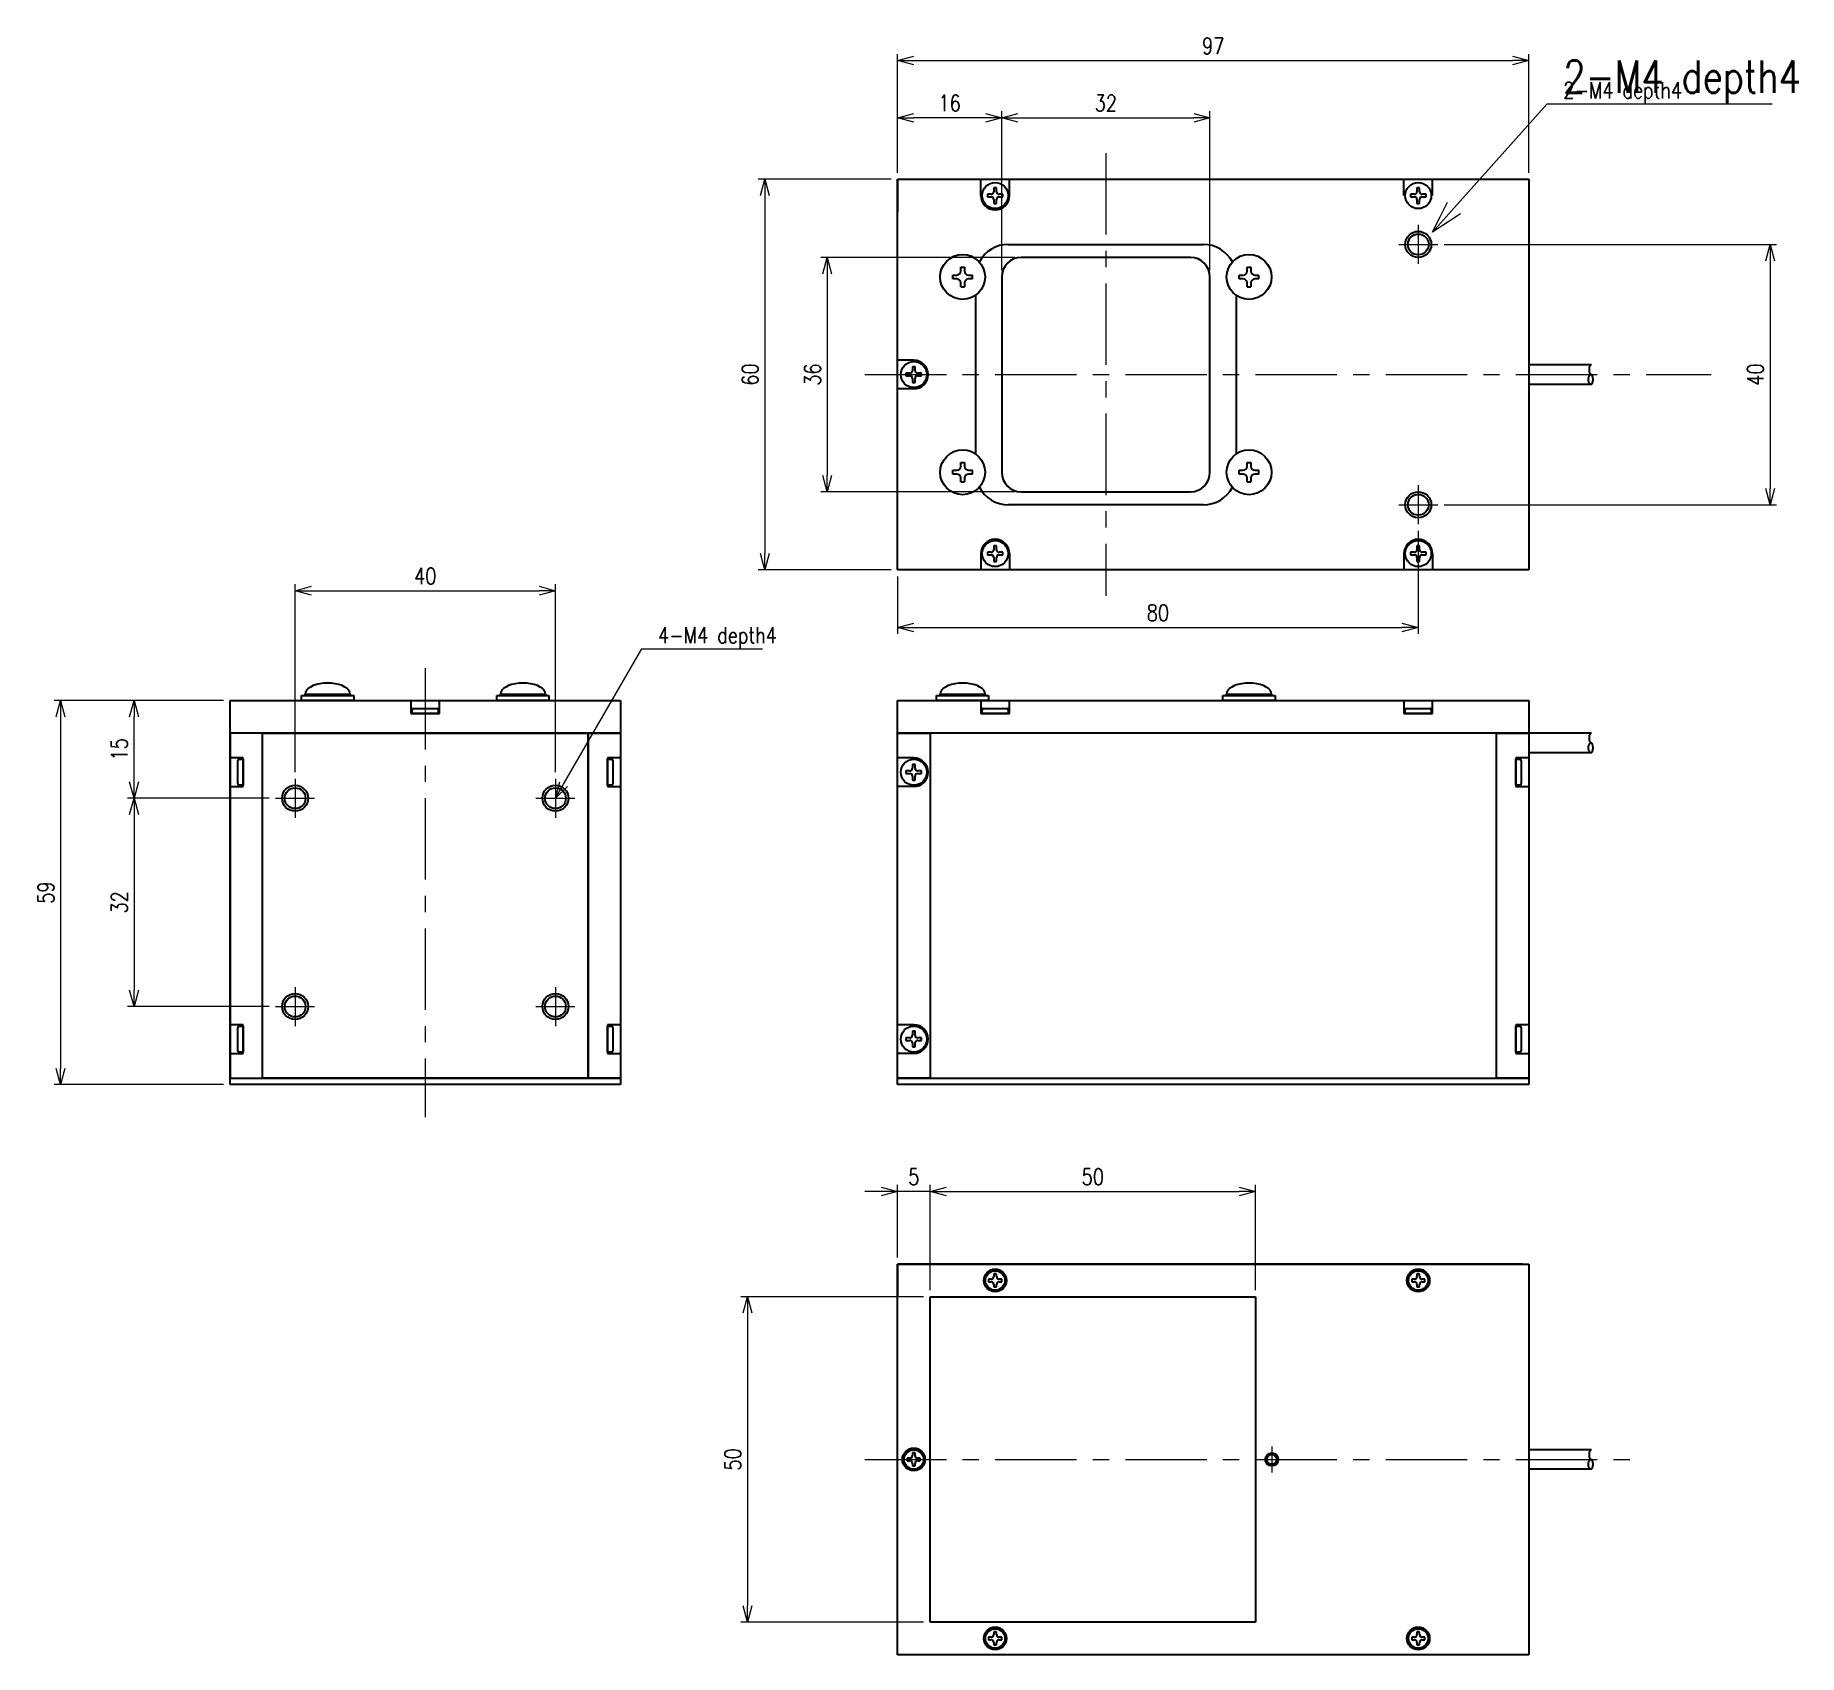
# Model space of a CAD drawing. Header units: millimetres. Extents: x 35 to 306, y 24 to 272.
import ezdxf
from ezdxf import colors
from ezdxf.entities.mleader import LeaderData, LeaderLine
from ezdxf.math import Vec2, Vec3

# ---------------------------------------------------------------- set-up
doc = ezdxf.new("R2010")
doc.units = ezdxf.units.MM
doc.linetypes.add('CENTER', pattern=[2, 1.25, -0.25, 0.25, -0.25])
doc.layers.get('0').update_dxf_attribs({"lineweight": 30})
doc.layers.get('Defpoints').update_dxf_attribs({"lineweight": 9})
for name, color, linetype, lineweight in [('2KD_寸法１', 7, 'Continuous', 15), ('2KD_寸法１ @ 1', 7, 'Continuous', 15), ('2KD_寸法１ @ 2', 7, 'Continuous', 15)]:
    doc.layers.add(name, color=color, linetype=linetype, lineweight=lineweight)
doc.styles.get("Standard").update_dxf_attribs({"font": 'simplex.shx', "width": 0.8, "bigfont": 'extfont.shx'})
doc.dimstyles.new('KD-STD', dxfattribs={"dimscale": 0, "dimtxt": 2.5, "dimasz": 2.5, "dimexe": 1, "dimexo": 1, "dimgap": 1, "dimtad": 1, "dimdsep": 46, "dimtxsty": 'Standard', "dimblk": 'OPEN30', "dimcen": 0, "dimadec": 0, "dimazin": 0, "dimtfac": 1, "dimtmove": 0, "dimatfit": 3, "dimldrblk": 'OPEN30', "dimfxl": 1, "dimtolj": 1, "dimtzin": 0, "dimlwd": 15, "dimlwe": 15, "dimarcsym": 0})

# ---------------------------------------------------------------- blocks, each defined once
blk = doc.blocks.new('_Open30')
at = {"lineweight": -2}
for p, q in [((-1, 0.268), (0, 0)), ((0, 0), (-1, -0.268)), ((0, 0), (-1, 0))]:
    blk.add_line(p, q, dxfattribs=at)
blk = doc.blocks.new('*D76')
at = {"layer": '2KD_寸法１', "color": 0, "lineweight": 15}
for p, q in [((70.89, 155.14), (49.14, 155.14)), ((50.14, 152.64), (50.14, 125.64)), ((70.89, 123.14), (49.14, 123.14))]:
    blk.add_line(p, q, dxfattribs=at)
at = {"layer": 'Defpoints', "color": 0}
for p in [(71.89, 155.14), (50.14, 123.14), (71.89, 123.14)]:
    blk.add_point(p, dxfattribs=at)
at = {"layer": '2KD_寸法１', "color": 0, "lineweight": 15, "xscale": 2.5, "yscale": 2.5, "zscale": 2.5}
for p, rotation in [((50.14, 155.14), 90), ((50.14, 123.14), 270)]:
    blk.add_blockref('_Open30', p, dxfattribs=dict(at, rotation=rotation))
at = {"layer": '2KD_寸法１', "color": 0, "insert": (47.89, 139.14), "char_height": 2.5, "attachment_point": 5, "rotation": 90}
blk.add_mtext('\\A1;32', dxfattribs=at)
blk = doc.blocks.new('*D77')
at = {"layer": '2KD_寸法１', "color": 0, "lineweight": 15}
for p, q in [((63.89, 170.14), (49.14, 170.14)), ((50.14, 157.64), (50.14, 167.64)), ((70.89, 155.14), (49.14, 155.14))]:
    blk.add_line(p, q, dxfattribs=at)
at = {"layer": 'Defpoints', "color": 0}
for p in [(50.14, 170.14), (64.89, 170.14), (71.89, 155.14)]:
    blk.add_point(p, dxfattribs=at)
at = {"layer": '2KD_寸法１', "color": 0, "lineweight": 15, "xscale": 2.5, "yscale": 2.5, "zscale": 2.5}
for p, rotation in [((50.14, 170.14), 90), ((50.14, 155.14), 270)]:
    blk.add_blockref('_Open30', p, dxfattribs=dict(at, rotation=rotation))
at = {"layer": '2KD_寸法１', "color": 0, "insert": (47.89, 162.64), "char_height": 2.5, "attachment_point": 5, "rotation": 90}
blk.add_mtext('\\A1;15', dxfattribs=at)
blk = doc.blocks.new('*D79')
at = {"layer": '2KD_寸法１', "color": 0, "lineweight": 15}
for p, q in [((63.89, 170.14), (37.86, 170.14)), ((38.86, 167.64), (38.86, 113.64)), ((63.89, 111.14), (37.86, 111.14))]:
    blk.add_line(p, q, dxfattribs=at)
at = {"layer": 'Defpoints', "color": 0}
for p in [(64.89, 170.14), (38.86, 111.14), (64.89, 111.14)]:
    blk.add_point(p, dxfattribs=at)
at = {"layer": '2KD_寸法１', "color": 0, "lineweight": 15, "xscale": 2.5, "yscale": 2.5, "zscale": 2.5}
for p, rotation in [((38.86, 170.14), 90), ((38.86, 111.14), 270)]:
    blk.add_blockref('_Open30', p, dxfattribs=dict(at, rotation=rotation))
at = {"layer": '2KD_寸法１', "color": 0, "insert": (36.61, 140.64), "char_height": 2.5, "attachment_point": 5, "rotation": 90}
blk.add_mtext('\\A1;59', dxfattribs=at)
blk = doc.blocks.new('*D80')
at = {"layer": '2KD_寸法１', "color": 0, "lineweight": 15}
for p, q in [((74.89, 159.14), (74.89, 188.03)), ((77.39, 187.03), (112.39, 187.03)), ((114.89, 159.14), (114.89, 188.03))]:
    blk.add_line(p, q, dxfattribs=at)
at = {"layer": 'Defpoints', "color": 0}
for p in [(114.89, 187.03), (74.89, 158.14), (114.89, 158.14)]:
    blk.add_point(p, dxfattribs=at)
at = {"layer": '2KD_寸法１', "color": 0, "lineweight": 15, "xscale": 2.5, "yscale": 2.5, "zscale": 2.5, "rotation": 180}
blk.add_blockref('_Open30', (74.89, 187.03), dxfattribs=at)
at = {"layer": '2KD_寸法１', "color": 0, "lineweight": 15, "xscale": 2.5, "yscale": 2.5, "zscale": 2.5}
blk.add_blockref('_Open30', (114.89, 187.03), dxfattribs=at)
at = {"layer": '2KD_寸法１', "color": 0, "insert": (94.89, 189.28), "char_height": 2.5, "attachment_point": 5}
blk.add_mtext('\\A1;40', dxfattribs=at)
blk = doc.blocks.new('*D81')
at = {"layer": '2KD_寸法１', "color": 0, "lineweight": 15}
for p, q in [((167.44, 251.23), (167.44, 260.69)), ((183.44, 236.23), (183.44, 260.69)), ((180.94, 259.69), (169.94, 259.69))]:
    blk.add_line(p, q, dxfattribs=at)
at = {"layer": 'Defpoints', "color": 0}
for p in [(167.44, 259.69), (167.44, 250.23), (183.44, 235.23)]:
    blk.add_point(p, dxfattribs=at)
at = {"layer": '2KD_寸法１', "color": 0, "lineweight": 15, "xscale": 2.5, "yscale": 2.5, "zscale": 2.5, "rotation": 180}
blk.add_blockref('_Open30', (167.44, 259.69), dxfattribs=at)
at = {"layer": '2KD_寸法１', "color": 0, "lineweight": 15, "xscale": 2.5, "yscale": 2.5, "zscale": 2.5}
blk.add_blockref('_Open30', (183.44, 259.69), dxfattribs=at)
at = {"layer": '2KD_寸法１', "color": 0, "insert": (175.44, 261.94), "char_height": 2.5, "attachment_point": 5}
blk.add_mtext('\\A1;16', dxfattribs=at)
blk = doc.blocks.new('*D82')
at = {"layer": '2KD_寸法１', "color": 0, "lineweight": 15}
for p, q in [((183.44, 236.23), (183.44, 260.69)), ((215.44, 236.23), (215.44, 260.69)), ((185.94, 259.69), (212.94, 259.69))]:
    blk.add_line(p, q, dxfattribs=at)
at = {"layer": 'Defpoints', "color": 0}
for p in [(215.44, 259.69), (183.44, 235.23), (215.44, 235.23)]:
    blk.add_point(p, dxfattribs=at)
at = {"layer": '2KD_寸法１', "color": 0, "lineweight": 15, "xscale": 2.5, "yscale": 2.5, "zscale": 2.5, "rotation": 180}
blk.add_blockref('_Open30', (183.44, 259.69), dxfattribs=at)
at = {"layer": '2KD_寸法１', "color": 0, "lineweight": 15, "xscale": 2.5, "yscale": 2.5, "zscale": 2.5}
blk.add_blockref('_Open30', (215.44, 259.69), dxfattribs=at)
at = {"layer": '2KD_寸法１', "color": 0, "insert": (199.44, 261.94), "char_height": 2.5, "attachment_point": 5}
blk.add_mtext('\\A1;32', dxfattribs=at)
blk = doc.blocks.new('*D83')
at = {"layer": '2KD_寸法１', "color": 0, "lineweight": 15}
for p, q in [((185.44, 238.23), (155.64, 238.23)), ((156.64, 235.73), (156.64, 204.73)), ((185.44, 202.23), (155.64, 202.23))]:
    blk.add_line(p, q, dxfattribs=at)
at = {"layer": 'Defpoints', "color": 0}
for p in [(186.44, 238.23), (156.64, 202.23), (186.44, 202.23)]:
    blk.add_point(p, dxfattribs=at)
at = {"layer": '2KD_寸法１', "color": 0, "lineweight": 15, "xscale": 2.5, "yscale": 2.5, "zscale": 2.5}
for p, rotation in [((156.64, 238.23), 90), ((156.64, 202.23), 270)]:
    blk.add_blockref('_Open30', p, dxfattribs=dict(at, rotation=rotation))
at = {"layer": '2KD_寸法１', "color": 0, "insert": (154.39, 220.23), "char_height": 2.5, "attachment_point": 5, "rotation": 90}
blk.add_mtext('\\A1;36', dxfattribs=at)
blk = doc.blocks.new('*D84')
at = {"layer": '2KD_寸法１', "color": 0, "lineweight": 15}
for p, q in [((166.44, 250.23), (146.05, 250.23)), ((147.05, 247.73), (147.05, 192.73)), ((166.44, 190.23), (146.05, 190.23))]:
    blk.add_line(p, q, dxfattribs=at)
at = {"layer": 'Defpoints', "color": 0}
for p in [(167.44, 250.23), (147.05, 190.23), (167.44, 190.23)]:
    blk.add_point(p, dxfattribs=at)
at = {"layer": '2KD_寸法１', "color": 0, "lineweight": 15, "xscale": 2.5, "yscale": 2.5, "zscale": 2.5}
for p, rotation in [((147.05, 250.23), 90), ((147.05, 190.23), 270)]:
    blk.add_blockref('_Open30', p, dxfattribs=dict(at, rotation=rotation))
at = {"layer": '2KD_寸法１', "color": 0, "insert": (144.8, 220.23), "char_height": 2.5, "attachment_point": 5, "rotation": 90}
blk.add_mtext('\\A1;60', dxfattribs=at)
blk = doc.blocks.new('*D85')
at = {"layer": '2KD_寸法１', "color": 0, "lineweight": 15}
for p, q in [((167.44, 251.23), (167.44, 269.47)), ((169.94, 268.47), (261.94, 268.47)), ((264.44, 251.23), (264.44, 269.47))]:
    blk.add_line(p, q, dxfattribs=at)
at = {"layer": 'Defpoints', "color": 0}
for p in [(264.44, 268.47), (167.44, 250.23), (264.44, 250.23)]:
    blk.add_point(p, dxfattribs=at)
at = {"layer": '2KD_寸法１', "color": 0, "lineweight": 15, "xscale": 2.5, "yscale": 2.5, "zscale": 2.5, "rotation": 180}
blk.add_blockref('_Open30', (167.44, 268.47), dxfattribs=at)
at = {"layer": '2KD_寸法１', "color": 0, "lineweight": 15, "xscale": 2.5, "yscale": 2.5, "zscale": 2.5}
blk.add_blockref('_Open30', (264.44, 268.47), dxfattribs=at)
at = {"layer": '2KD_寸法１', "color": 0, "insert": (215.94, 270.72), "char_height": 2.5, "attachment_point": 5}
blk.add_mtext('\\A1;97', dxfattribs=at)
blk = doc.blocks.new('*D86')
at = {"layer": '2KD_寸法１', "color": 0, "lineweight": 15}
for p, q in [((247.44, 196.23), (247.44, 180.38)), ((167.44, 189.23), (167.44, 180.38)), ((169.94, 181.38), (244.94, 181.38))]:
    blk.add_line(p, q, dxfattribs=at)
at = {"layer": 'Defpoints', "color": 0}
for p in [(247.44, 197.23), (167.44, 190.23), (247.44, 181.38)]:
    blk.add_point(p, dxfattribs=at)
at = {"layer": '2KD_寸法１', "color": 0, "lineweight": 15, "xscale": 2.5, "yscale": 2.5, "zscale": 2.5, "rotation": 180}
blk.add_blockref('_Open30', (167.44, 181.38), dxfattribs=at)
at = {"layer": '2KD_寸法１', "color": 0, "lineweight": 15, "xscale": 2.5, "yscale": 2.5, "zscale": 2.5}
blk.add_blockref('_Open30', (247.44, 181.38), dxfattribs=at)
at = {"layer": '2KD_寸法１', "color": 0, "insert": (207.44, 183.63), "char_height": 2.5, "attachment_point": 5}
blk.add_mtext('\\A1;80', dxfattribs=at)
blk = doc.blocks.new('*D87')
at = {"layer": '2KD_寸法１', "color": 0, "lineweight": 15}
for p, q in [((251.44, 240.23), (302.49, 240.23)), ((301.49, 237.73), (301.49, 202.73)), ((251.44, 200.23), (302.49, 200.23))]:
    blk.add_line(p, q, dxfattribs=at)
at = {"layer": 'Defpoints', "color": 0}
for p in [(250.44, 240.23), (250.44, 200.23), (301.49, 200.23)]:
    blk.add_point(p, dxfattribs=at)
at = {"layer": '2KD_寸法１', "color": 0, "lineweight": 15, "xscale": 2.5, "yscale": 2.5, "zscale": 2.5}
for p, rotation in [((301.49, 240.23), 90), ((301.49, 200.23), 270)]:
    blk.add_blockref('_Open30', p, dxfattribs=dict(at, rotation=rotation))
at = {"layer": '2KD_寸法１', "color": 0, "insert": (299.24, 220.23), "char_height": 2.5, "attachment_point": 5, "rotation": 90}
blk.add_mtext('\\A1;40', dxfattribs=at)
blk = doc.blocks.new('*D88')
at = {"layer": '2KD_寸法１', "color": 0, "lineweight": 15}
for p, q in [((171.44, 78.56), (143.39, 78.56)), ((144.39, 76.06), (144.39, 31.06)), ((171.44, 28.56), (143.39, 28.56))]:
    blk.add_line(p, q, dxfattribs=at)
at = {"layer": 'Defpoints', "color": 0}
for p in [(172.44, 78.56), (144.39, 28.56), (172.44, 28.56)]:
    blk.add_point(p, dxfattribs=at)
at = {"layer": '2KD_寸法１', "color": 0, "lineweight": 15, "xscale": 2.5, "yscale": 2.5, "zscale": 2.5}
for p, rotation in [((144.39, 78.56), 90), ((144.39, 28.56), 270)]:
    blk.add_blockref('_Open30', p, dxfattribs=dict(at, rotation=rotation))
at = {"layer": '2KD_寸法１', "color": 0, "insert": (142.14, 53.56), "char_height": 2.5, "attachment_point": 5, "rotation": 90}
blk.add_mtext('\\A1;50', dxfattribs=at)
blk = doc.blocks.new('*D89')
at = {"layer": '2KD_寸法１', "color": 0, "lineweight": 15}
for p, q in [((167.44, 84.56), (167.44, 95.74)), ((172.44, 79.56), (172.44, 95.74)), ((164.94, 94.74), (162.44, 94.74)), ((172.44, 94.74), (167.44, 94.74)), ((174.94, 94.74), (177.44, 94.74))]:
    blk.add_line(p, q, dxfattribs=at)
at = {"layer": 'Defpoints', "color": 0}
for p in [(167.44, 94.74), (167.44, 83.56), (172.44, 78.56)]:
    blk.add_point(p, dxfattribs=at)
at = {"layer": '2KD_寸法１', "color": 0, "lineweight": 15, "xscale": 2.5, "yscale": 2.5, "zscale": 2.5}
blk.add_blockref('_Open30', (167.44, 94.74), dxfattribs=at)
at = {"layer": '2KD_寸法１', "color": 0, "lineweight": 15, "xscale": 2.5, "yscale": 2.5, "zscale": 2.5, "rotation": 180}
blk.add_blockref('_Open30', (172.44, 94.74), dxfattribs=at)
at = {"layer": '2KD_寸法１', "color": 0, "insert": (169.94, 96.99), "char_height": 2.5, "attachment_point": 5}
blk.add_mtext('\\A1;5', dxfattribs=at)
blk = doc.blocks.new('*D90')
at = {"layer": '2KD_寸法１', "color": 0, "lineweight": 15}
for p, q in [((172.44, 79.56), (172.44, 95.74)), ((222.44, 79.56), (222.44, 95.74)), ((174.94, 94.74), (219.94, 94.74))]:
    blk.add_line(p, q, dxfattribs=at)
at = {"layer": 'Defpoints', "color": 0}
for p in [(222.44, 94.74), (172.44, 78.56), (222.44, 78.56)]:
    blk.add_point(p, dxfattribs=at)
at = {"layer": '2KD_寸法１', "color": 0, "lineweight": 15, "xscale": 2.5, "yscale": 2.5, "zscale": 2.5, "rotation": 180}
blk.add_blockref('_Open30', (172.44, 94.74), dxfattribs=at)
at = {"layer": '2KD_寸法１', "color": 0, "lineweight": 15, "xscale": 2.5, "yscale": 2.5, "zscale": 2.5}
blk.add_blockref('_Open30', (222.44, 94.74), dxfattribs=at)
at = {"layer": '2KD_寸法１', "color": 0, "insert": (197.44, 96.99), "char_height": 2.5, "attachment_point": 5}
blk.add_mtext('\\A1;50', dxfattribs=at)
blk = doc.blocks.new('A$C1FDF73FB')
for p, q in [((-4, 0.8), (4, 0.8)), ((-4, 0), (-4, 0.8)), ((4, 0), (-4, 0)), ((-3.45, 0.8), (-3.45, 1)), ((-3.45, 1), (3.45, 1)), ((3.45, 0.8), (-3.45, 0.8)), ((-1.65, 0.8), (1.65, 0.8)), ((3.45, 1), (3.45, 0.8)), ((4, 0.8), (4, 0))]:
    blk.add_line(p, q)
blk.add_lwpolyline([(3.45, 1), (3.4, 1.3), (3.24, 1.58), (2.99, 1.85), (2.64, 2.09), (2.22, 2.3), (1.73, 2.47), (1.18, 2.6), (0.6, 2.67), (0, 2.7), (-0.6, 2.67), (-1.18, 2.6), (-1.73, 2.47), (-2.22, 2.3), (-2.64, 2.09), (-2.99, 1.85), (-3.24, 1.58), (-3.4, 1.3), (-3.45, 1)])
blk = doc.blocks.new('A$C438F1236')
for p, q in [((0, 59), (60, 59)), ((0, 0), (0, 59)), ((27.8, 59), (27.8, 57)), ((27.8, 57), (32.2, 57)), ((28, 57), (28, 57.6)), ((32, 57), (28, 57)), ((28.2, 57.8), (31.8, 57.8)), ((32, 57.6), (32, 57)), ((32.2, 57), (32.2, 59)), ((60, 59), (60, 0)), ((60, 54), (0, 54)), ((5, 54), (0, 54)), ((5, 1), (5, 54)), ((5, 54), (55, 54)), ((5, 1), (5, 54)), ((55, 1), (55, 54)), ((55, 54), (60, 54)), ((55, 54), (55, 1)), ((2, 50.2), (0, 50.2)), ((1.2, 46.2), (1.2, 49.8)), ((1.4, 50), (2, 50)), ((2, 45.8), (2, 50.2)), ((2, 50), (2, 46)), ((60, 50.2), (58, 50.2)), ((58, 50.2), (58, 45.8)), ((58, 46), (58, 50)), ((58, 50), (58.6, 50)), ((58.8, 49.8), (58.8, 46.2)), ((0, 45.8), (2, 45.8)), ((2, 46), (1.4, 46)), ((58.6, 46), (58, 46)), ((58, 45.8), (60, 45.8)), ((2, 9.2), (0, 9.2)), ((1.2, 5.2), (1.2, 8.8)), ((1.4, 9), (2, 9)), ((2, 4.8), (2, 9.2)), ((2, 9), (2, 5)), ((60, 9.2), (58, 9.2)), ((58, 9.2), (58, 4.8)), ((58, 5), (58, 9)), ((58, 9), (58.6, 9)), ((58.8, 8.8), (58.8, 5.2)), ((0, 4.8), (2, 4.8)), ((2, 5), (1.4, 5)), ((58.6, 5), (58, 5)), ((58, 4.8), (60, 4.8)), ((0, 1), (5, 1)), ((0, 1), (60, 1)), ((0, 0), (0, 1)), ((60, 0), (0, 0)), ((55, 1), (5, 1)), ((60, 1), (55, 1)), ((60, 1), (60, 0))]:
    blk.add_line(p, q)
at = {"lineweight": 30}
for p, q in [((0, 59), (60, 59)), ((0, 54), (0, 59)), ((60, 59), (60, 54)), ((0, 54), (0, 1)), ((60, 54), (60, 1)), ((60, 0), (0, 0))]:
    blk.add_line(p, q, dxfattribs=at)
for centre, radius in [((10, 44), 2), ((10, 44), 1.6), ((50, 44), 2), ((50, 44), 1.6), ((10, 12), 2), ((10, 12), 1.6), ((50, 12), 2), ((50, 12), 1.6)]:
    blk.add_circle(centre, radius)
for centre, start, end in [((28.2, 57.6), 90, 180), ((31.8, 57.6), 0, 90), ((1.4, 49.8), 90, 180), ((58.6, 49.8), 0, 90), ((1.4, 46.2), 180, 270), ((58.6, 46.2), 270, 0), ((1.4, 8.8), 90, 180), ((58.6, 8.8), 0, 90), ((1.4, 5.2), 180, 270), ((58.6, 5.2), 270, 0)]:
    blk.add_arc(centre, 0.2, start, end)
for p in [(15, 59), (45, 59)]:
    blk.add_blockref('A$C1FDF73FB', p)
blk = doc.blocks.new('A$C09653A02')
at = {"lineweight": 30}
for p, q in [((0, 59), (97, 59)), ((0, 0), (0, 59)), ((97, 59), (97, 54)), ((97, 54), (97, 1)), ((0, 0), (0, 1)), ((97, 0), (0, 0)), ((97, 1), (97, 0))]:
    blk.add_line(p, q, dxfattribs=at)
for p, q in [((12.8, 59), (12.8, 57)), ((12.8, 57), (17.2, 57)), ((13, 57), (13, 57.6)), ((17, 57), (13, 57)), ((13.2, 57.8), (16.8, 57.8)), ((17, 57.6), (17, 57)), ((17.2, 57), (17.2, 59)), ((77.8, 59), (77.8, 57)), ((77.8, 57), (82.2, 57)), ((78, 57), (78, 57.6)), ((82, 57), (78, 57)), ((78.2, 57.8), (81.8, 57.8)), ((82, 57.6), (82, 57)), ((82.2, 57), (82.2, 59)), ((97, 59), (97, 54)), ((0, 54), (5, 54)), ((97, 54), (0, 54)), ((97, 54), (0, 54)), ((0, 54), (5, 54)), ((5, 54), (5, 1)), ((5, 54), (5, 1)), ((48, 54), (16, 54)), ((92, 1), (92, 54)), ((92, 54), (97, 54)), ((92, 54), (97, 54)), ((92, 1), (92, 54)), ((106.6, 54), (97, 54)), ((106.6, 54), (97, 54)), ((2.5, 50.2), (0, 50.2)), ((2.7, 49.2), (2.3, 49.2)), ((2.3, 49.2), (2.3, 48.6)), ((2.7, 48.6), (2.7, 49.2)), ((97, 50.2), (95, 50.2)), ((95, 50.2), (95, 45.8)), ((95, 46), (95, 50)), ((95, 50), (95.6, 50)), ((95.8, 49.8), (95.8, 46.2)), ((106.6, 51), (97, 51)), ((106.6, 51), (97, 51)), ((1.3, 48.2), (1.3, 47.8)), ((1.9, 48.2), (1.3, 48.2)), ((1.3, 47.8), (1.9, 47.8)), ((2.3, 47.4), (2.3, 46.8)), ((2.3, 46.8), (2.7, 46.8)), ((2.7, 46.8), (2.7, 47.4)), ((3.7, 48.2), (3.1, 48.2)), ((3.1, 47.8), (3.7, 47.8)), ((3.7, 47.8), (3.7, 48.2)), ((2.5, 45.8), (0, 45.8)), ((5, 46), (5, 42)), ((5, 45.6), (5, 42.4)), ((95.6, 46), (95, 46)), ((95, 45.8), (97, 45.8)), ((5, 14), (5, 10)), ((5, 13.6), (5, 10.4)), ((2.5, 9.2), (0, 9.2)), ((2.7, 8.2), (2.3, 8.2)), ((2.3, 8.2), (2.3, 7.6)), ((2.7, 7.6), (2.7, 8.2)), ((97, 9.2), (95, 9.2)), ((95, 9.2), (95, 4.8)), ((95, 5), (95, 9)), ((95, 9), (95.6, 9)), ((95.8, 8.8), (95.8, 5.2)), ((1.3, 7.2), (1.3, 6.8)), ((1.9, 7.2), (1.3, 7.2)), ((1.3, 6.8), (1.9, 6.8)), ((2.3, 6.4), (2.3, 5.8)), ((2.3, 5.8), (2.7, 5.8)), ((2.7, 5.8), (2.7, 6.4)), ((3.7, 7.2), (3.1, 7.2)), ((3.1, 6.8), (3.7, 6.8)), ((3.7, 6.8), (3.7, 7.2)), ((2.5, 4.8), (0, 4.8)), ((95.6, 5), (95, 5)), ((95, 4.8), (97, 4.8)), ((5, 1), (0, 1)), ((5, 1), (0, 1)), ((0, 1), (97, 1)), ((7, 1), (57, 1)), ((97, 1), (92, 1)), ((97, 1), (92, 1))]:
    blk.add_line(p, q)
for points in [[(106.55, 51), (106.52, 51), (106.48, 51.01), (106.45, 51.03), (106.41, 51.05), (106.38, 51.07), (106.35, 51.1), (106.32, 51.14), (106.29, 51.18), (106.27, 51.22), (106.24, 51.27), (106.22, 51.32), (106.2, 51.38), (106.19, 51.43), (106.17, 51.49), (106.16, 51.56), (106.16, 51.62), (106.15, 51.68), (106.15, 51.75), (106.15, 51.82), (106.16, 51.88), (106.16, 51.94), (106.17, 52.01), (106.19, 52.07), (106.2, 52.13), (106.22, 52.18), (106.24, 52.23), (106.27, 52.28), (106.29, 52.32), (106.32, 52.36), (106.35, 52.4), (106.38, 52.43), (106.41, 52.45), (106.45, 52.47), (106.48, 52.49), (106.52, 52.5), (106.55, 52.5)], [(106.55, 51), (106.52, 51), (106.48, 51.01), (106.45, 51.03), (106.41, 51.05), (106.38, 51.07), (106.35, 51.1), (106.32, 51.14), (106.29, 51.18), (106.27, 51.22), (106.24, 51.27), (106.22, 51.32), (106.2, 51.38), (106.19, 51.43), (106.17, 51.49), (106.16, 51.56), (106.16, 51.62), (106.15, 51.68), (106.15, 51.75), (106.15, 51.82), (106.16, 51.88), (106.16, 51.94), (106.17, 52.01), (106.19, 52.07), (106.2, 52.13), (106.22, 52.18), (106.24, 52.23), (106.27, 52.28), (106.29, 52.32), (106.32, 52.36), (106.35, 52.4), (106.38, 52.43), (106.41, 52.45), (106.45, 52.47), (106.48, 52.49), (106.52, 52.5), (106.55, 52.5)], [(106.55, 52.5), (106.51, 52.51), (106.46, 52.55), (106.43, 52.6), (106.39, 52.68), (106.36, 52.77), (106.33, 52.88), (106.32, 52.99), (106.3, 53.12), (106.3, 53.25), (106.3, 53.38), (106.32, 53.51), (106.33, 53.63), (106.36, 53.73), (106.39, 53.82), (106.43, 53.9), (106.46, 53.95), (106.51, 53.99), (106.55, 54)], [(106.55, 52.5), (106.51, 52.51), (106.46, 52.55), (106.43, 52.6), (106.39, 52.68), (106.36, 52.77), (106.33, 52.88), (106.32, 52.99), (106.3, 53.12), (106.3, 53.25), (106.3, 53.38), (106.32, 53.51), (106.33, 53.63), (106.36, 53.73), (106.39, 53.82), (106.43, 53.9), (106.46, 53.95), (106.51, 53.99), (106.55, 54)], [(106.55, 52.5), (106.59, 52.49), (106.64, 52.45), (106.68, 52.4), (106.71, 52.32), (106.74, 52.23), (106.77, 52.13), (106.78, 52.01), (106.8, 51.88), (106.8, 51.75), (106.8, 51.62), (106.78, 51.49), (106.77, 51.38), (106.74, 51.27), (106.71, 51.18), (106.68, 51.1), (106.64, 51.05), (106.59, 51.01), (106.55, 51)], [(106.55, 52.5), (106.59, 52.49), (106.64, 52.45), (106.68, 52.4), (106.71, 52.32), (106.74, 52.23), (106.77, 52.13), (106.78, 52.01), (106.8, 51.88), (106.8, 51.75), (106.8, 51.62), (106.78, 51.49), (106.77, 51.38), (106.74, 51.27), (106.71, 51.18), (106.68, 51.1), (106.64, 51.05), (106.59, 51.01), (106.55, 51)]]:
    blk.add_lwpolyline(points)
for centre in [(2.5, 48), (2.5, 7)]:
    blk.add_circle(centre, 2)
for centre, radius, start, end in [((13.2, 57.6), 0.2, 90, 180), ((16.8, 57.6), 0.2, 0, 90), ((78.2, 57.6), 0.2, 90, 180), ((81.8, 57.6), 0.2, 0, 90), ((2.5, 48), 2.2, 0, 90), ((95.6, 49.8), 0.2, 0, 90), ((1.9, 48.6), 0.4, 270, 0), ((1.9, 47.4), 0.4, 0, 90), ((2.5, 48), 2.2, 270, 0), ((3.1, 48.6), 0.4, 180, 270), ((3.1, 47.4), 0.4, 90, 180), ((95.6, 46.2), 0.2, 270, 0), ((2.5, 7), 2.2, 0, 90), ((95.6, 8.8), 0.2, 0, 90), ((1.9, 7.6), 0.4, 270, 0), ((1.9, 6.4), 0.4, 0, 90), ((2.5, 7), 2.2, 270, 0), ((3.1, 7.6), 0.4, 180, 270), ((3.1, 6.4), 0.4, 90, 180), ((95.6, 5.2), 0.2, 270, 0)]:
    blk.add_arc(centre, radius, start, end)
for p in [(10, 59), (54, 59)]:
    blk.add_blockref('A$C1FDF73FB', p)
blk = doc.blocks.new('A$C48F84203')
at = {"lineweight": 30}
for p, q in [((0, 60), (97, 60)), ((0, 0), (0, 60)), ((96, 60), (0, 60)), ((0, 60), (97, 60)), ((0, 0), (0, 60)), ((0, 60), (97, 60)), ((0, 0), (0, 60)), ((97, 60), (97, 0)), ((97, 60), (97, 0)), ((97, 60), (97, 0)), ((5, 55), (55, 55)), ((5, 5), (5, 55)), ((55, 55), (55, 5)), ((55, 5), (5, 5)), ((97, 0), (0, 0)), ((96, 0), (0, 0)), ((97, 0), (0, 0)), ((97, 0), (0, 0))]:
    blk.add_line(p, q, dxfattribs=at)
for p, q in [((0, 60), (0, 55)), ((14, 57.7), (14, 57.3)), ((14.4, 57.7), (14, 57.7)), ((14, 57.3), (14.4, 57.3)), ((15.2, 58.5), (14.8, 58.5)), ((14.8, 58.5), (14.8, 58.1)), ((14.8, 56.9), (14.8, 56.5)), ((15.2, 58.1), (15.2, 58.5)), ((15.2, 56.5), (15.2, 56.9)), ((16, 57.7), (15.6, 57.7)), ((15.6, 57.3), (16, 57.3)), ((16, 57.3), (16, 57.7)), ((79, 57.7), (79, 57.3)), ((79.4, 57.7), (79, 57.7)), ((79, 57.3), (79.4, 57.3)), ((80.2, 58.5), (79.8, 58.5)), ((79.8, 58.5), (79.8, 58.1)), ((79.8, 56.9), (79.8, 56.5)), ((80.2, 58.1), (80.2, 58.5)), ((80.2, 56.5), (80.2, 56.9)), ((81, 57.7), (80.6, 57.7)), ((80.6, 57.3), (81, 57.3)), ((81, 57.3), (81, 57.7)), ((14.8, 56.5), (15.2, 56.5)), ((79.8, 56.5), (80.2, 56.5)), ((1.5, 30.2), (1.5, 29.8)), ((1.9, 30.2), (1.5, 30.2)), ((2.7, 31), (2.3, 31)), ((2.3, 31), (2.3, 30.6)), ((2.7, 30.6), (2.7, 31)), ((3.5, 30.2), (3.1, 30.2)), ((3.5, 29.8), (3.5, 30.2)), ((106.6, 31.5), (97, 31.5)), ((1.5, 29.8), (1.9, 29.8)), ((2.3, 29.4), (2.3, 29)), ((2.3, 29), (2.7, 29)), ((2.7, 29), (2.7, 29.4)), ((3.1, 29.8), (3.5, 29.8)), ((106.6, 28.5), (97, 28.5)), ((0, 0), (0, 5)), ((15.2, 3.5), (14.8, 3.5)), ((14.8, 3.5), (14.8, 3.1)), ((15.2, 3.1), (15.2, 3.5)), ((80.2, 3.5), (79.8, 3.5)), ((79.8, 3.5), (79.8, 3.1)), ((80.2, 3.1), (80.2, 3.5)), ((14, 2.7), (14, 2.3)), ((14.4, 2.7), (14, 2.7)), ((14, 2.3), (14.4, 2.3)), ((14.8, 1.9), (14.8, 1.5)), ((14.8, 1.5), (15.2, 1.5)), ((15.2, 1.5), (15.2, 1.9)), ((16, 2.7), (15.6, 2.7)), ((15.6, 2.3), (16, 2.3)), ((16, 2.3), (16, 2.7)), ((79, 2.7), (79, 2.3)), ((79.4, 2.7), (79, 2.7)), ((79, 2.3), (79.4, 2.3)), ((79.8, 1.9), (79.8, 1.5)), ((79.8, 1.5), (80.2, 1.5)), ((80.2, 1.5), (80.2, 1.9)), ((81, 2.7), (80.6, 2.7)), ((80.6, 2.3), (81, 2.3)), ((81, 2.3), (81, 2.7))]:
    blk.add_line(p, q)
for points in [[(106.55, 28.5), (106.52, 28.5), (106.48, 28.51), (106.45, 28.53), (106.41, 28.55), (106.38, 28.57), (106.35, 28.6), (106.32, 28.64), (106.29, 28.68), (106.27, 28.72), (106.24, 28.77), (106.22, 28.82), (106.2, 28.88), (106.19, 28.93), (106.17, 28.99), (106.16, 29.06), (106.16, 29.12), (106.15, 29.18), (106.15, 29.25), (106.15, 29.32), (106.16, 29.38), (106.16, 29.44), (106.17, 29.51), (106.19, 29.57), (106.2, 29.63), (106.22, 29.68), (106.24, 29.73), (106.27, 29.78), (106.29, 29.82), (106.32, 29.86), (106.35, 29.9), (106.38, 29.93), (106.41, 29.95), (106.45, 29.97), (106.48, 29.99), (106.52, 30), (106.55, 30)], [(106.55, 30), (106.51, 30.01), (106.46, 30.05), (106.43, 30.1), (106.39, 30.18), (106.36, 30.27), (106.33, 30.38), (106.32, 30.49), (106.3, 30.62), (106.3, 30.75), (106.3, 30.88), (106.32, 31.01), (106.33, 31.13), (106.36, 31.23), (106.39, 31.32), (106.43, 31.4), (106.46, 31.45), (106.51, 31.49), (106.55, 31.5)], [(106.55, 30), (106.59, 29.99), (106.64, 29.95), (106.68, 29.9), (106.71, 29.82), (106.74, 29.73), (106.77, 29.63), (106.78, 29.51), (106.8, 29.38), (106.8, 29.25), (106.8, 29.12), (106.78, 28.99), (106.77, 28.88), (106.74, 28.77), (106.71, 28.68), (106.68, 28.6), (106.64, 28.55), (106.59, 28.51), (106.55, 28.5)]]:
    blk.add_lwpolyline(points)
for centre, radius in [((15, 57.5), 1.75), ((15, 57.5), 1.5), ((80, 57.5), 1.75), ((80, 57.5), 1.5), ((2.5, 30), 1.75), ((2.5, 30), 1.5), ((57.5, 30), 1), ((57.5, 30), 0.75), ((15, 2.5), 1.75), ((15, 2.5), 1.5), ((80, 2.5), 1.75), ((80, 2.5), 1.5)]:
    blk.add_circle(centre, radius)
for centre, start, end in [((14.4, 58.1), 270, 0), ((14.4, 56.9), 0, 90), ((15.6, 58.1), 180, 270), ((15.6, 56.9), 90, 180), ((79.4, 58.1), 270, 0), ((79.4, 56.9), 0, 90), ((80.6, 58.1), 180, 270), ((80.6, 56.9), 90, 180), ((1.9, 30.6), 270, 0), ((3.1, 30.6), 180, 270), ((1.9, 29.4), 0, 90), ((3.1, 29.4), 90, 180), ((14.4, 3.1), 270, 0), ((15.6, 3.1), 180, 270), ((79.4, 3.1), 270, 0), ((80.6, 3.1), 180, 270), ((14.4, 1.9), 0, 90), ((15.6, 1.9), 90, 180), ((79.4, 1.9), 0, 90), ((80.6, 1.9), 90, 180)]:
    blk.add_arc(centre, 0.4, start, end)
blk = doc.blocks.new('A$C732F0652')
for p, q in [((9.6, 0), (0, 0)), ((9.6, -3), (0, -3))]:
    blk.add_line(p, q)
for points in [[(9.55, -1.5), (9.51, -1.49), (9.46, -1.45), (9.42, -1.4), (9.39, -1.32), (9.36, -1.23), (9.33, -1.12), (9.32, -1.01), (9.3, -0.88), (9.3, -0.75), (9.3, -0.62), (9.32, -0.49), (9.33, -0.38), (9.36, -0.27), (9.39, -0.18), (9.42, -0.1), (9.46, -0.05), (9.51, -0.01), (9.55, 0)], [(9.55, -3), (9.52, -3), (9.48, -2.99), (9.45, -2.97), (9.41, -2.95), (9.38, -2.93), (9.35, -2.9), (9.32, -2.86), (9.29, -2.82), (9.27, -2.78), (9.24, -2.73), (9.22, -2.68), (9.2, -2.62), (9.19, -2.57), (9.17, -2.51), (9.16, -2.44), (9.16, -2.38), (9.15, -2.32), (9.15, -2.25), (9.15, -2.18), (9.16, -2.12), (9.16, -2.06), (9.17, -1.99), (9.19, -1.93), (9.2, -1.88), (9.22, -1.82), (9.24, -1.77), (9.27, -1.72), (9.29, -1.68), (9.32, -1.64), (9.35, -1.6), (9.38, -1.57), (9.41, -1.55), (9.45, -1.53), (9.48, -1.51), (9.52, -1.5), (9.55, -1.5)], [(9.55, -1.5), (9.59, -1.51), (9.64, -1.55), (9.67, -1.6), (9.71, -1.68), (9.74, -1.77), (9.77, -1.88), (9.78, -1.99), (9.8, -2.12), (9.8, -2.25), (9.8, -2.38), (9.78, -2.51), (9.77, -2.62), (9.74, -2.73), (9.71, -2.82), (9.67, -2.9), (9.64, -2.95), (9.59, -2.99), (9.55, -3)]]:
    blk.add_lwpolyline(points)
blk = doc.blocks.new('A$C564A2A53')
for p, q in [((0, 60), (0, 55)), ((12.8, 57.5), (12.8, 60)), ((17.2, 57.5), (17.2, 60)), ((77.8, 57.5), (77.8, 60)), ((82.2, 57.5), (82.2, 60)), ((13.8, 57.7), (13.8, 57.3)), ((14.4, 57.7), (13.8, 57.7)), ((13.8, 57.3), (14.4, 57.3)), ((15.2, 58.7), (14.8, 58.7)), ((14.8, 58.7), (14.8, 58.1)), ((14.8, 56.9), (14.8, 56.3)), ((15.2, 58.1), (15.2, 58.7)), ((15.2, 56.3), (15.2, 56.9)), ((16.2, 57.7), (15.6, 57.7)), ((15.6, 57.3), (16.2, 57.3)), ((16.2, 57.3), (16.2, 57.7)), ((78.8, 57.7), (78.8, 57.3)), ((79.4, 57.7), (78.8, 57.7)), ((78.8, 57.3), (79.4, 57.3)), ((80.2, 58.7), (79.8, 58.7)), ((79.8, 58.7), (79.8, 58.1)), ((79.8, 56.9), (79.8, 56.3)), ((80.2, 58.1), (80.2, 58.7)), ((80.2, 56.3), (80.2, 56.9)), ((81.2, 57.7), (80.6, 57.7)), ((80.6, 57.3), (81.2, 57.3)), ((81.2, 57.3), (81.2, 57.7)), ((14.8, 56.3), (15.2, 56.3)), ((79.8, 56.3), (80.2, 56.3)), ((9.7, 46.5), (10.3, 46.5)), ((9.7, 45.9), (9.7, 46.5)), ((10.3, 46.5), (10.3, 45.9)), ((45, 48), (19, 48)), ((53.7, 46.5), (54.3, 46.5)), ((53.7, 45.9), (53.7, 46.5)), ((54.3, 46.5), (54.3, 45.9)), ((8.5, 44.7), (8.5, 45.3)), ((8.5, 45.3), (9.1, 45.3)), ((9.1, 44.7), (8.5, 44.7)), ((9.7, 43.5), (9.7, 44.1)), ((9.7, 43.5), (10.3, 43.5)), ((10.3, 44.1), (10.3, 43.5)), ((10.9, 45.3), (11.5, 45.3)), ((11.5, 44.7), (10.9, 44.7)), ((11.5, 44.7), (11.5, 45.3)), ((16, 45), (16, 15)), ((48, 15), (48, 45)), ((52.5, 44.7), (52.5, 45.3)), ((52.5, 45.3), (53.1, 45.3)), ((53.1, 44.7), (52.5, 44.7)), ((53.7, 43.5), (53.7, 44.1)), ((53.7, 43.5), (54.3, 43.5)), ((54.3, 44.1), (54.3, 43.5)), ((54.9, 45.3), (55.5, 45.3)), ((55.5, 44.7), (54.9, 44.7)), ((55.5, 44.7), (55.5, 45.3)), ((2.5, 32.2), (0, 32.2)), ((1.3, 30.2), (1.3, 29.8)), ((1.9, 30.2), (1.3, 30.2)), ((2.7, 31.2), (2.3, 31.2)), ((2.3, 31.2), (2.3, 30.6)), ((2.7, 30.6), (2.7, 31.2)), ((3.7, 30.2), (3.1, 30.2)), ((3.7, 29.8), (3.7, 30.2)), ((2.5, 27.8), (0, 27.8)), ((1.3, 29.8), (1.9, 29.8)), ((2.3, 29.4), (2.3, 28.8)), ((2.3, 28.8), (2.7, 28.8)), ((2.7, 28.8), (2.7, 29.4)), ((3.1, 29.8), (3.7, 29.8)), ((9.7, 16.5), (10.3, 16.5)), ((9.7, 15.9), (9.7, 16.5)), ((10.3, 16.5), (10.3, 15.9)), ((53.7, 16.5), (54.3, 16.5)), ((53.7, 15.9), (53.7, 16.5)), ((54.3, 16.5), (54.3, 15.9)), ((8.5, 14.7), (8.5, 15.3)), ((8.5, 15.3), (9.1, 15.3)), ((9.1, 14.7), (8.5, 14.7)), ((9.7, 13.5), (9.7, 14.1)), ((10.3, 14.1), (10.3, 13.5)), ((10.9, 15.3), (11.5, 15.3)), ((11.5, 14.7), (10.9, 14.7)), ((11.5, 14.7), (11.5, 15.3)), ((52.5, 14.7), (52.5, 15.3)), ((52.5, 15.3), (53.1, 15.3)), ((53.1, 14.7), (52.5, 14.7)), ((53.7, 13.5), (53.7, 14.1)), ((54.3, 14.1), (54.3, 13.5)), ((54.9, 15.3), (55.5, 15.3)), ((55.5, 14.7), (54.9, 14.7)), ((55.5, 14.7), (55.5, 15.3)), ((9.7, 13.5), (10.3, 13.5)), ((19, 12), (45, 12)), ((53.7, 13.5), (54.3, 13.5)), ((0, 0), (0, 5)), ((15.2, 3.7), (14.8, 3.7)), ((14.8, 3.7), (14.8, 3.1)), ((15.2, 3.1), (15.2, 3.7)), ((80.2, 3.7), (79.8, 3.7)), ((79.8, 3.7), (79.8, 3.1)), ((80.2, 3.1), (80.2, 3.7)), ((12.8, 2.5), (12.8, 0)), ((13.8, 2.7), (13.8, 2.3)), ((14.4, 2.7), (13.8, 2.7)), ((13.8, 2.3), (14.4, 2.3)), ((14.8, 1.9), (14.8, 1.3)), ((14.8, 1.3), (15.2, 1.3)), ((15.2, 1.3), (15.2, 1.9)), ((16.2, 2.7), (15.6, 2.7)), ((15.6, 2.3), (16.2, 2.3)), ((16.2, 2.3), (16.2, 2.7)), ((17.2, 2.5), (17.2, 0)), ((77.8, 2.5), (77.8, 0)), ((78.8, 2.7), (78.8, 2.3)), ((79.4, 2.7), (78.8, 2.7)), ((78.8, 2.3), (79.4, 2.3)), ((79.8, 1.9), (79.8, 1.3)), ((79.8, 1.3), (80.2, 1.3)), ((80.2, 1.3), (80.2, 1.9)), ((81.2, 2.7), (80.6, 2.7)), ((80.6, 2.3), (81.2, 2.3)), ((81.2, 2.3), (81.2, 2.7)), ((82.2, 2.5), (82.2, 0)), ((96, 0), (0, 0))]:
    blk.add_line(p, q)
at = {"lineweight": 30}
for p, q in [((0, 60), (97, 60)), ((0, 0), (0, 60)), ((97, 60), (97, 0)), ((17, 50), (47, 50)), ((12, 42.2), (12, 17.8)), ((52, 42.2), (52, 17.8)), ((47, 10), (17, 10)), ((97, 0), (0, 0))]:
    blk.add_line(p, q, dxfattribs=at)
for centre, radius in [((15, 57.5), 2), ((80, 57.5), 2), ((80, 50), 2), ((80, 50), 1.6), ((10, 45), 3.45), ((54, 45), 3.45), ((2.5, 30), 2), ((10, 15), 3.45), ((54, 15), 3.45), ((80, 10), 2), ((80, 10), 1.6), ((15, 2.5), 2), ((80, 2.5), 2)]:
    blk.add_circle(centre, radius)
for centre, radius, start, end in [((15, 57.5), 2.2, 180, 0), ((14.4, 58.1), 0.4, 270, 0), ((14.4, 56.9), 0.4, 0, 90), ((15.6, 58.1), 0.4, 180, 270), ((15.6, 56.9), 0.4, 90, 180), ((79.4, 58.1), 0.4, 270, 0), ((79.4, 56.9), 0.4, 0, 90), ((80.6, 58.1), 0.4, 180, 270), ((80.6, 56.9), 0.4, 90, 180), ((19, 45), 3, 90, 180), ((45, 45), 3, 0, 90), ((9.1, 45.9), 0.6, 270, 0), ((9.1, 44.1), 0.6, 0, 90), ((10.9, 45.9), 0.6, 180, 270), ((10.9, 44.1), 0.6, 90, 180), ((53.1, 45.9), 0.6, 270, 0), ((53.1, 44.1), 0.6, 0, 90), ((54.9, 45.9), 0.6, 180, 270), ((54.9, 44.1), 0.6, 90, 180), ((1.9, 30.6), 0.4, 270, 0), ((2.5, 30), 2.2, 0, 90), ((2.5, 30), 2.2, 270, 0), ((3.1, 30.6), 0.4, 180, 270), ((1.9, 29.4), 0.4, 0, 90), ((3.1, 29.4), 0.4, 90, 180), ((9.1, 15.9), 0.6, 270, 0), ((9.1, 14.1), 0.6, 0, 90), ((10.9, 15.9), 0.6, 180, 270), ((10.9, 14.1), 0.6, 90, 180), ((19, 15), 3, 180, 270), ((45, 15), 3, 270, 0), ((53.1, 15.9), 0.6, 270, 0), ((53.1, 14.1), 0.6, 0, 90), ((54.9, 15.9), 0.6, 180, 270), ((54.9, 14.1), 0.6, 90, 180), ((15, 2.5), 2.2, 0, 180), ((14.4, 3.1), 0.4, 270, 0), ((15.6, 3.1), 0.4, 180, 270), ((80, 2.5), 2.2, 0, 180), ((79.4, 3.1), 0.4, 270, 0), ((80.6, 3.1), 0.4, 180, 270), ((14.4, 1.9), 0.4, 0, 90), ((15.6, 1.9), 0.4, 90, 180), ((79.4, 1.9), 0.4, 0, 90), ((80.6, 1.9), 0.4, 90, 180)]:
    blk.add_arc(centre, radius, start, end)
for centre, start, end in [((17, 45), 90, 152.3783), ((47, 45), 27.3974, 90), ((17, 15), 207.6217, 270), ((47, 15), 270, 332.6026)]:
    blk.add_arc(centre, 5, start, end, dxfattribs=at)
blk.add_blockref('A$C732F0652', (97, 31.5))
blk = doc.blocks.new('*U96')
at = {"layer": '2KD_寸法１ @ 1'}
ml = blk.add_multileader_mtext('Standard', dxfattribs=at)
ml.set_content('2-M4 depth4', color=256)
ml.set_leader_properties()
ml.set_arrow_properties(name='OPEN30')
ml.build(insert=Vec2(0, 0))
ml.multileader.update_dxf_attribs({"text_left_attachment_type": 6, "text_right_attachment_type": 6, "dogleg_length": 1.5, "arrow_head_size": 2.5})
ctx = ml.context
ctx.base_point, ctx.char_height, ctx.arrow_head_size, ctx.landing_gap_size, ctx.plane_origin = Vec3(268.72, 261.84), 2.5, 2.5, 1, Vec3(249.61, 242.11)
ctx.left_attachment, ctx.right_attachment = 6, 6
notes = []
notes.append((ctx, [(0, (1, 1, 0), (267.22, 261.84), (1, 0), 1.5, [(0, [(249.61, 242.11)], 0, [])])]))
ctx.mtext.insert, ctx.mtext.flow_direction = Vec3(269.72, 265.17), 5
at = {"layer": '2KD_寸法１ @ 2'}
ml = blk.add_multileader_mtext('Standard', dxfattribs=at)
ml.set_content('2-M4 depth4', color=256)
ml.set_leader_properties()
ml.set_arrow_properties(name='OPEN30')
ml.build(insert=Vec2(0, 0))
ml.multileader.update_dxf_attribs({"text_left_attachment_type": 6, "text_right_attachment_type": 6, "dogleg_length": 1.5, "arrow_head_size": 5, "scale": 2})
ctx = ml.context
ctx.base_point, ctx.scale, ctx.char_height, ctx.arrow_head_size, ctx.landing_gap_size, ctx.plane_origin = Vec3(268.72, 261.84), 2, 5, 5, 1, Vec3(249.61, 242.11)
ctx.left_attachment, ctx.right_attachment = 6, 6
notes.append((ctx, [(0, (1, 1, 0), (267.22, 261.84), (1, 0), 1.5, [(0, [(249.61, 242.11)], 0, [])])]))
ctx.mtext.insert, ctx.mtext.flow_direction = Vec3(269.72, 268.5), 5
for ctx, leaders in notes:
    for number, flags, end, landing, length, lines in leaders:
        leader = LeaderData()
        leader.index, (leader.has_last_leader_line, leader.has_dogleg_vector, leader.attachment_direction) = number, flags
        leader.last_leader_point, leader.dogleg_vector, leader.dogleg_length = Vec3(end), Vec3(landing), length
        for number, points, colour, breaks in lines:
            line = LeaderLine()
            line.index, line.vertices, line.color, line.breaks = number, Vec3.list(points), colors.encode_raw_color(colour), breaks
            leader.lines.append(line)
        ctx.leaders.append(leader)

msp = doc.modelspace()

# ---------------------------------------------------------------- linework, layer by layer
at = {"layer": '2KD_寸法１', "linetype": 'CENTER', "ltscale": 10}
for p, q in [((199.44, 254.228), (199.44, 186.228)), ((162.44, 220.228), (292.44, 220.228)), ((94.887, 175.141), (94.887, 106.141)), ((162.44, 53.556), (282.44, 53.556))]:
    msp.add_line(p, q, dxfattribs=at)
at = {"layer": '2KD_寸法１'}
for p, q in [((247.44, 243.228), (247.44, 237.228)), ((244.44, 240.228), (250.44, 240.228)), ((247.44, 203.228), (247.44, 197.228)), ((244.44, 200.228), (250.44, 200.228)), ((74.887, 158.141), (74.887, 152.141)), ((114.887, 158.141), (114.887, 152.141)), ((71.887, 155.141), (77.887, 155.141)), ((111.887, 155.141), (117.887, 155.141)), ((74.887, 126.141), (74.887, 120.141)), ((114.887, 126.141), (114.887, 120.141)), ((71.887, 123.141), (77.887, 123.141)), ((111.887, 123.141), (117.887, 123.141)), ((224.94, 55.556), (224.94, 51.556))]:
    msp.add_line(p, q, dxfattribs=at)

# ---------------------------------------------------------------- block references
for name, p in [('A$C564A2A53', (167.44, 190.228)), ('A$C438F1236', (64.887, 111.141)), ('A$C09653A02', (167.44, 111.141)), ('A$C48F84203', (167.44, 23.556))]:
    msp.add_blockref(name, p)
msp.add_blockref('*U96', (0, 0), dxfattribs=at)

# ---------------------------------------------------------------- dimensions: what is measured, and where the dimension line sits
at = {"layer": '2KD_寸法１ @ 1'}
for base, p1, p2, picture, middle in [((264.44, 268.469), (167.44, 250.228), (264.44, 250.228), '*D85', (215.94, 270.719)), ((167.44, 259.692), (183.44, 235.228), (167.44, 250.228), '*D81', (175.44, 261.942)), ((215.44, 259.692), (183.44, 235.228), (215.44, 235.228), '*D82', (199.44, 261.942)), ((247.44, 181.382), (167.44, 190.228), (247.44, 197.228), '*D86', (207.44, 183.632)), ((114.887, 187.03), (74.887, 158.141), (114.887, 158.141), '*D80', (94.887, 189.28)), ((167.44, 94.744), (172.44, 78.556), (167.44, 83.556), '*D89', (169.94, 96.994)), ((222.44, 94.744), (172.44, 78.556), (222.44, 78.556), '*D90', (197.44, 96.994))]:
    dim = msp.add_linear_dim(base=base, p1=p1, p2=p2, dimstyle='KD-STD', override={"dimscale": 1, "dimtix": 0, "dimtofl": 1, "dimtmove": 0, "dimatfit": 3}, dxfattribs=at)
    dim.commit()
    dim.dimension.update_dxf_attribs({"geometry": picture, "text_midpoint": middle})
for base, p1, p2, picture, middle in [((147.052, 190.228), (167.44, 250.228), (167.44, 190.228), '*D84', (144.802, 220.228)), ((301.488, 200.228), (250.44, 240.228), (250.44, 200.228), '*D87', (299.238, 220.228)), ((156.638, 202.228), (186.44, 238.228), (186.44, 202.228), '*D83', (154.388, 220.228)), ((38.86, 111.141), (64.887, 170.141), (64.887, 111.141), '*D79', (36.61, 140.641)), ((50.14, 170.141), (71.887, 155.141), (64.887, 170.141), '*D77', (47.89, 162.641)), ((50.14, 123.141), (71.887, 155.141), (71.887, 123.141), '*D76', (47.89, 139.141)), ((144.387, 28.556), (172.44, 78.556), (172.44, 28.556), '*D88', (142.137, 53.556))]:
    dim = msp.add_linear_dim(base=base, p1=p1, p2=p2, angle=90, dimstyle='KD-STD', override={"dimscale": 1, "dimtix": 0, "dimtofl": 1, "dimtmove": 0, "dimatfit": 3}, dxfattribs=at)
    dim.commit()
    dim.dimension.update_dxf_attribs({"geometry": picture, "text_midpoint": middle})

# ---------------------------------------------------------------- leaders
ml = msp.add_multileader_mtext('Standard', dxfattribs=at)
ml.set_content('4-M4 depth4', color=256)
ml.set_leader_properties(lineweight=15)
ml.set_arrow_properties(name='OPEN30')
ml.build(insert=Vec2(0, 0))
ml.multileader.update_dxf_attribs({"text_left_attachment_type": 6, "text_right_attachment_type": 6, "dogleg_length": 1.5, "arrow_head_size": 2.5})
ctx = ml.context
ctx.base_point, ctx.char_height, ctx.arrow_head_size, ctx.landing_gap_size, ctx.plane_origin = Vec3(129.648, 178.109), 2.5, 2.5, 1, Vec3(114.887, 155.141)
ctx.left_attachment, ctx.right_attachment = 6, 6
notes = []
notes.append((ctx, [(0, (1, 1, 0), (128.148, 178.109), (1, 0), 1.5, [(0, [(114.887, 155.141)], 0, [])])]))
ctx.mtext.insert, ctx.mtext.flow_direction = Vec3(130.648, 181.442), 5
for ctx, leaders in notes:
    for number, flags, end, landing, length, lines in leaders:
        leader = LeaderData()
        leader.index, (leader.has_last_leader_line, leader.has_dogleg_vector, leader.attachment_direction) = number, flags
        leader.last_leader_point, leader.dogleg_vector, leader.dogleg_length = Vec3(end), Vec3(landing), length
        for number, points, colour, breaks in lines:
            line = LeaderLine()
            line.index, line.vertices, line.color, line.breaks = number, Vec3.list(points), colors.encode_raw_color(colour), breaks
            leader.lines.append(line)
        ctx.leaders.append(leader)

doc.saveas('drawing.dxf')
